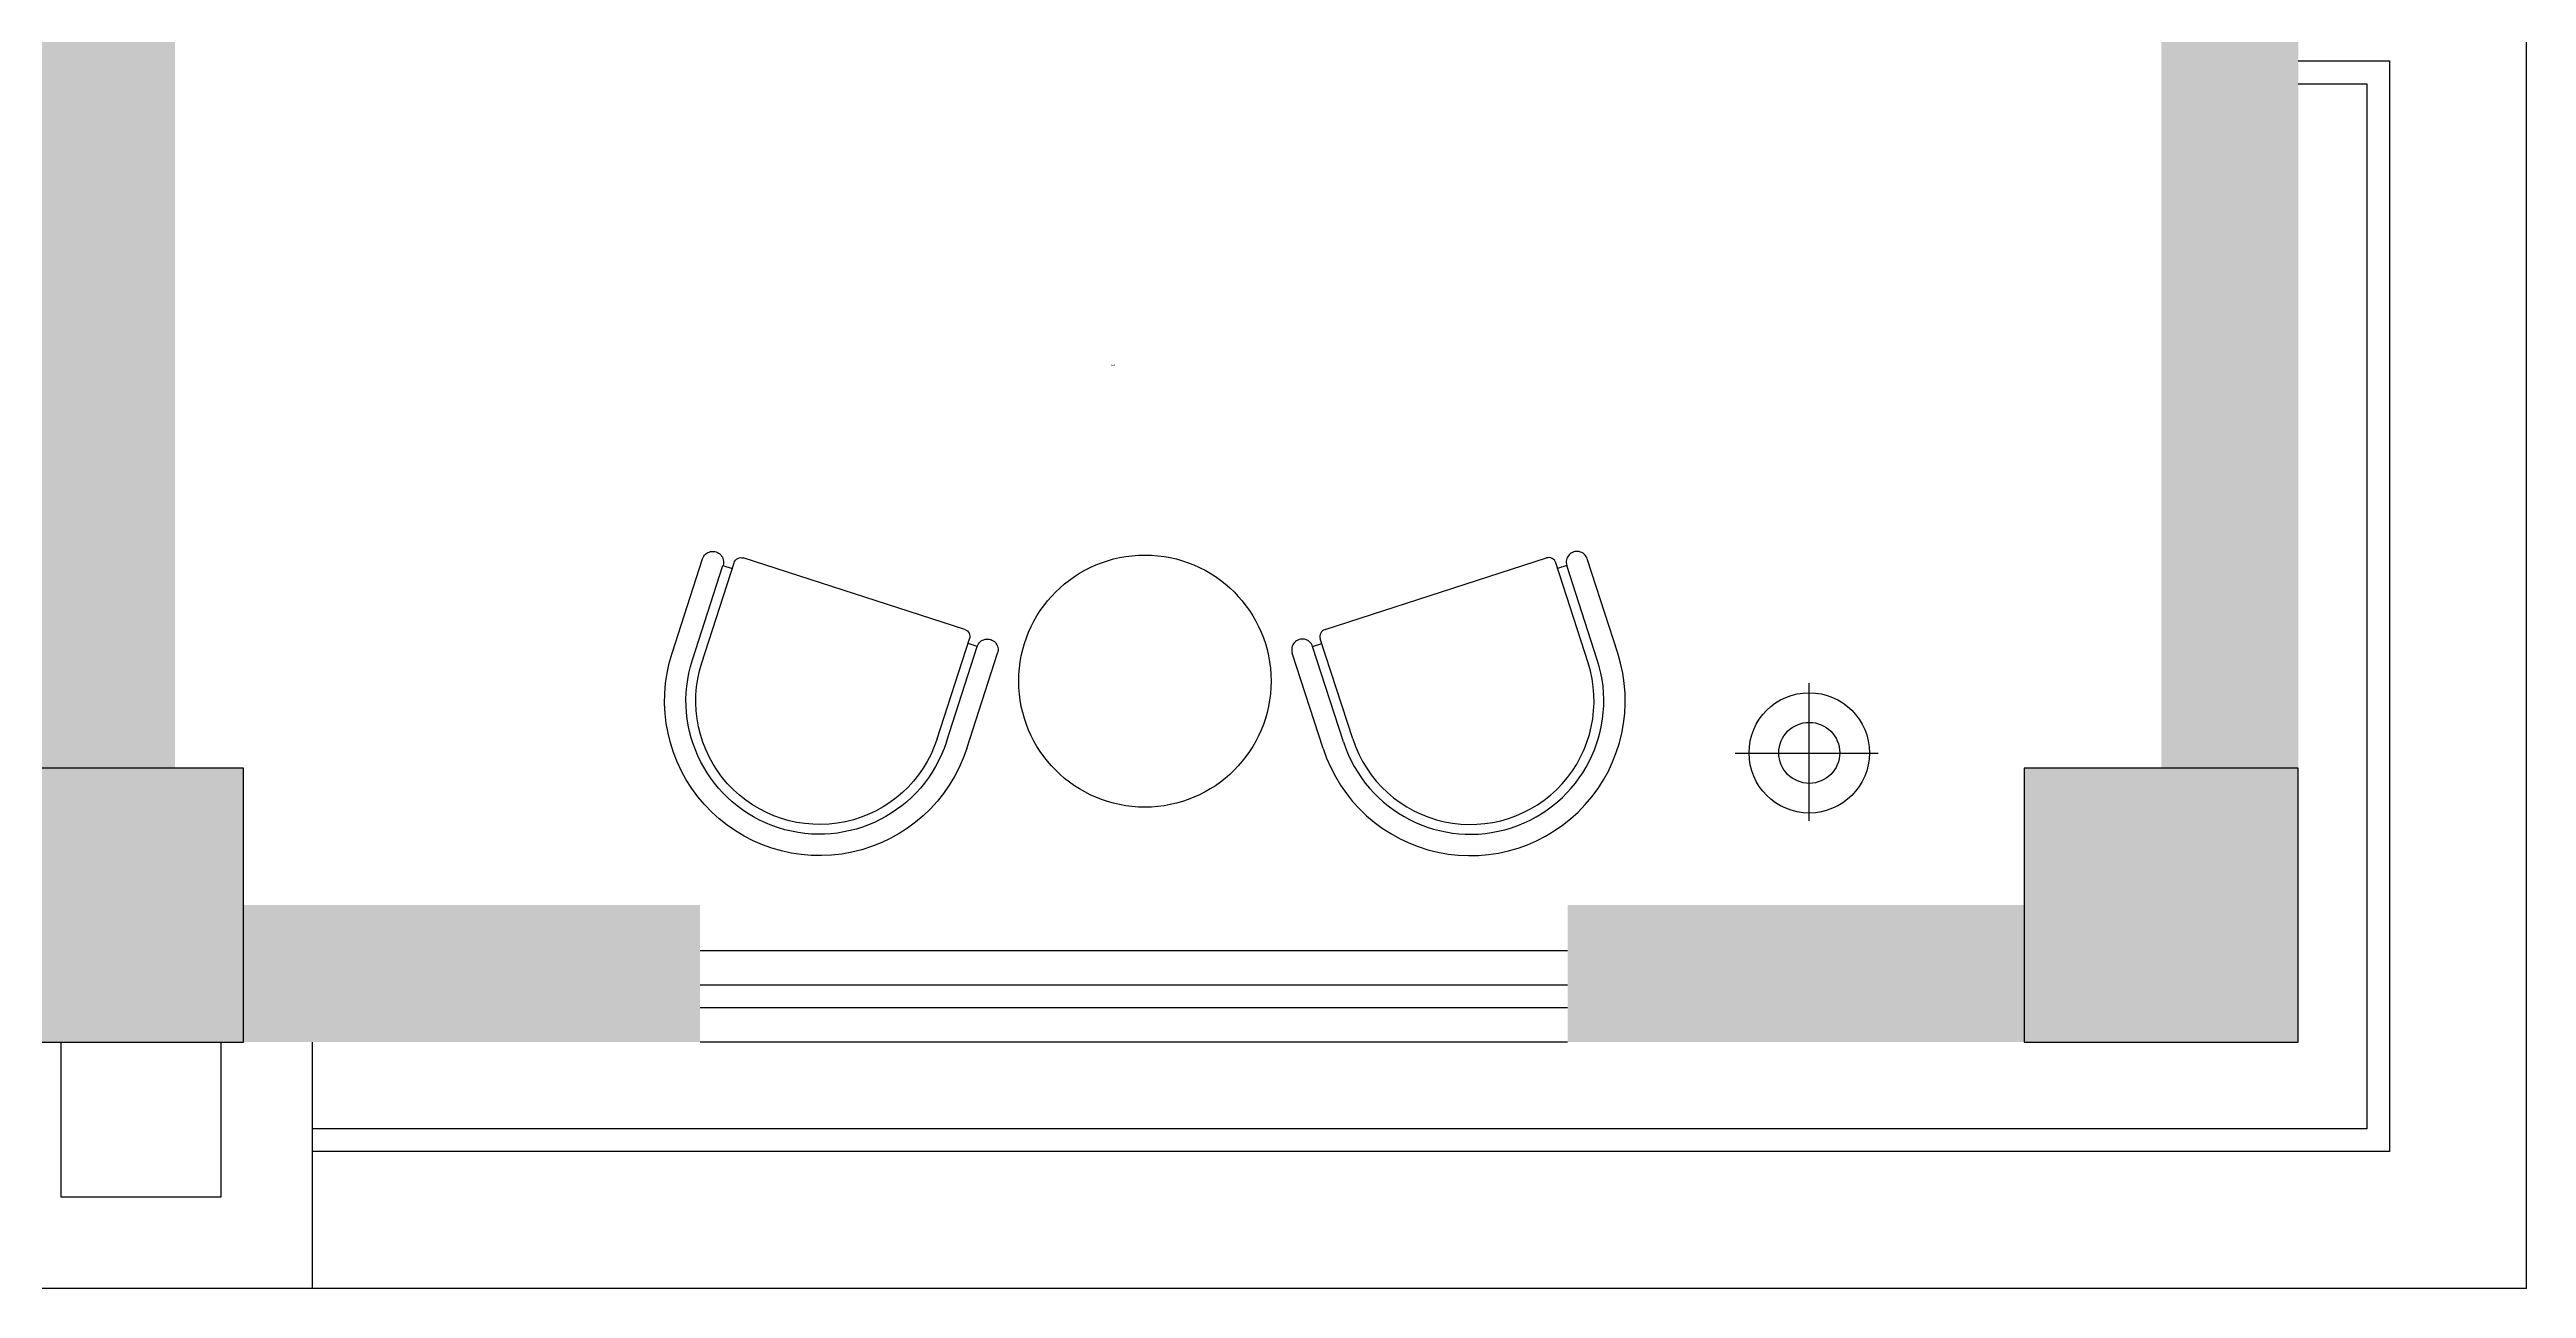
# Model space of a CAD drawing. Header units: centimetres. Extents: x 8510 to 16419, y -974 to 2536.
# Drawn here: x 13778 to 14321, y -242 to 30 of the extents above; entities that cross this region are included whole.
import ezdxf

# ---------------------------------------------------------------- set-up
doc = ezdxf.new("R2010")
doc.units = ezdxf.units.CM
for name, color, linetype in [('5', 5, 'Continuous'), ('AXIS', 3, 'Continuous'), ('楼梯', 6, 'Continuous'), ('窗线', 2, 'Continuous'), ('轴线', 1, 'Continuous')]:
    doc.layers.add(name, color=color, linetype=linetype)
doc.styles.add('文3.5', font='', dxfattribs={"height": 3.5})
doc.styles.get('文3.5').set_extended_font_data('PMingLiU')

# ---------------------------------------------------------------- blocks, each defined once
blk = doc.blocks.new('15')
at = {"layer": '5'}
for p, q in [((-326733.9, -97218.7), (-326801.4, -97427.8)), ((-326689.2, -97233.1), (-326756.7, -97442.2)), ((-326669, -97239.7), (-326739.9, -97459.2)), ((-326153.4, -97406.3), (-326224.3, -97625.8)), ((-326133.2, -97412.8), (-326200, -97619.9)), ((-326088.5, -97427.3), (-326155.3, -97634.3)), ((-326756.9, -97442.2), (-326736.7, -97448.5)), ((-326729.6, -97479.3), (-326244.4, -97636.1)), ((-326200, -97619.9), (-326220.3, -97613.3))]:
    blk.add_line(p, q, dxfattribs=at)
at = {"layer": '5', "extrusion": (0, 0, -1)}
for centre, major_axis, start_param, end_param in [((-326411.2, -97323), (-154.4, 301.9), -0.78537, 2.356223), ((-326411.2, -97323), (-133.3, 260), -0.784328, 2.357264), ((-326411.2, -97323), (-123.9, 240.9), -0.783289, 2.358304), ((-326779.1, -97435), (-16.6, 16.6), 2.668774, 5.810367), ((-326724.7, -97464.1), (-11.3, 11.3), 4.239571, 5.810367), ((-326239.5, -97620.9), (-11.3, 11.3), 2.668774, 4.239571), ((-326177.7, -97627.1), (-16.6, 16.6), 2.668774, 5.810367)]:
    blk.add_ellipse(centre, major_axis=major_axis, ratio=1, start_param=start_param, end_param=end_param, dxfattribs=at)
blk = doc.blocks.new('14')
at = {"layer": '5'}
for p, q in [((-328465.5, -97349.5), (-328465.5, -97035.9)), ((-328612.8, -97198.2), (-328311.3, -97198.2))]:
    blk.add_line(p, q, dxfattribs=at)
for radius in [131.8, 66.8]:
    blk.add_circle((-328463.8, -97198.2), radius, dxfattribs=at)

msp = doc.modelspace()

# ---------------------------------------------------------------- linework, layer by layer
at = {"layer": '5', "color": 7}
msp.add_circle((14017.99, -108.78), 27.63, dxfattribs=at)
at = {"layer": '楼梯', "color": 7}
for q in [(14320.58, 57.13), (13835.58, -241.87)]:
    msp.add_line((14320.58, -241.87), q, dxfattribs=at)
at = {"layer": '窗线', "color": 7}
for p, q in [((14110.58, -167.87), (13920.58, -167.87)), ((14110.58, -175.37), (13920.58, -175.37)), ((14110.58, -180.37), (13920.58, -180.37)), ((14110.58, -187.87), (13920.58, -187.87))]:
    msp.add_line(p, q, dxfattribs=at)
for points in [[(14270.58, 27.13), (14290.58, 27.13), (14290.58, -211.87), (13835.58, -211.87)], [(14270.58, 22.13), (14285.58, 22.13), (14285.58, -206.87), (13835.58, -206.87)]]:
    msp.add_lwpolyline(points, dxfattribs=at)
at = {"layer": '轴线', "color": 7}
for p, q in [((13780.58, -187.87), (13780.58, -221.87)), ((13815.58, -187.87), (13815.58, -221.87)), ((13835.58, -187.87), (13835.58, -241.87)), ((13815.58, -221.87), (13780.58, -221.87)), ((13835.58, -241.87), (13760.58, -241.87))]:
    msp.add_line(p, q, dxfattribs=at)
for points in [[(13820.58, -127.87), (13760.58, -127.87), (13760.58, -187.87), (13820.58, -187.87)], [(14270.58, -127.87), (14210.58, -127.87), (14210.58, -187.87), (14270.58, -187.87)]]:
    msp.add_lwpolyline(points, close=True, dxfattribs=at)
for points in [[(13805.58, -142.87), (13775.58, -142.87), (13805.58, 42.13), (13775.58, 42.13)], [(14270.58, -142.87), (14240.58, -142.87), (14270.58, 42.13), (14240.58, 42.13)], [(13820.58, -127.87), (13760.58, -127.87), (13820.58, -187.87), (13760.58, -187.87)], [(14270.58, -127.87), (14210.58, -127.87), (14270.58, -187.87), (14210.58, -187.87)], [(13920.58, -187.87), (13660.58, -187.87), (13920.58, -157.87), (13660.58, -157.87)], [(14210.58, -187.87), (14110.58, -187.87), (14210.58, -157.87), (14110.58, -157.87)]]:
    msp.add_solid(points, dxfattribs=at)

# ---------------------------------------------------------------- block references
at = {"layer": '5', "color": 7, "linetype": 'Continuous', "yscale": 0.1, "zscale": 0.1}
for name, p, xscale, rotation in [('15', (-18694.41, -9845.41), 0.1, 180), ('15', (46730.4, -9845.41), -0.1, 180), ('14', (4443.67, 32721.88), 0.1, 90)]:
    msp.add_blockref(name, p, dxfattribs=dict(at, xscale=xscale, rotation=rotation))

# ---------------------------------------------------------------- texts
at = {"layer": 'AXIS', "color": 7, "style": '文3.5'}
msp.add_text('标间', height=0.35, dxfattribs=at).set_placement((14010.54, -39.78))

doc.saveas('drawing.dxf')
